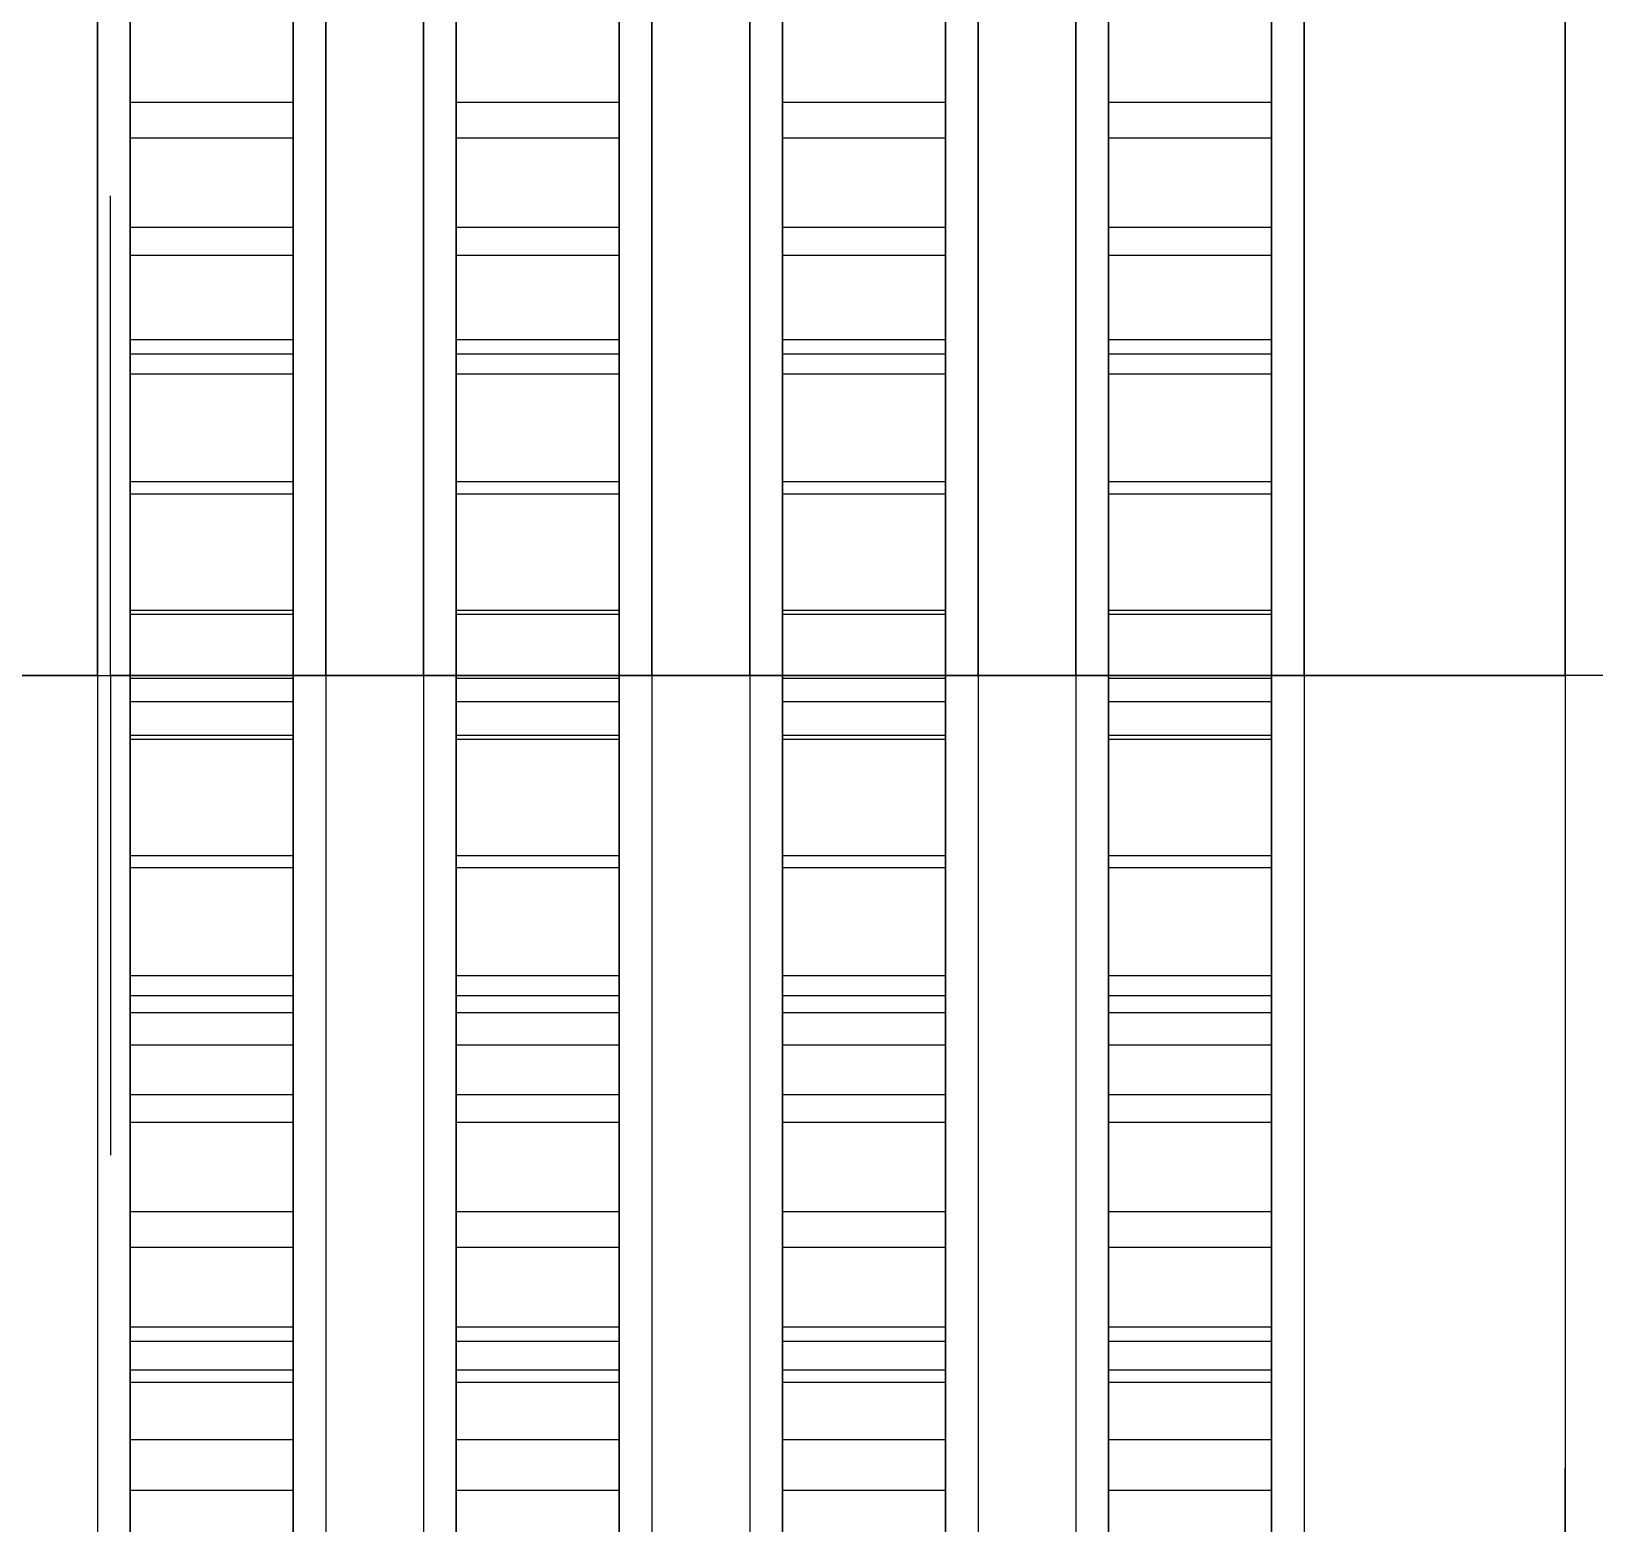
# Model space of a CAD drawing. Header units: millimetres. Extents: x -191664 to 191490, y -197311 to 10263.
# Drawn here: x 365.9 to 461.8, y -117635.3 to -117543.9 of the extents above; entities that cross this region are included whole.
import ezdxf

# ---------------------------------------------------------------- set-up
doc = ezdxf.new("R2010")
doc.units = ezdxf.units.MM
doc.layers.add('DET_briquetadora_frontal', color=7, linetype='Continuous', lineweight=0)
doc.layers.add('R15_COTAS_TRANSPORTE_P', color=1, linetype='Continuous', lineweight=0)
doc.dimstyles.new('PLANTA_20', dxfattribs={"dimtxt": 50, "dimasz": 30, "dimexe": 30, "dimexo": 16, "dimgap": 20, "dimtad": 1, "dimtih": 1, "dimtoh": 1, "dimdec": 1, "dimzin": 0, "dimdsep": 46, "dimcen": 0.09, "dimadec": 0, "dimazin": 0, "dimtfac": 1, "dimtdec": 4, "dimtofl": 0, "dimtmove": 0, "dimatfit": 3, "dimfxl": 1, "dimtolj": 1, "dimtzin": 0, "dimarcsym": 0})

# ---------------------------------------------------------------- blocks, each defined once
blk = doc.blocks.new('*D131')
at = {"layer": 'Defpoints', "color": 0, "transparency": 16777216}
for p in [(1100, -183968.149), (1139.797, -184162.657), (1104.615, -184212), (1304.615, -184212), (1304.615, -184212)]:
    blk.add_point(p, dxfattribs=at)
at = {"layer": 'R15_COTAS_TRANSPORTE_P', "color": 0, "lineweight": -2, "transparency": 16777216}
blk.add_arc((1304.615, -184212), 172.047, 140.00345, 169.99655, dxfattribs=at)
at = {"layer": 'R15_COTAS_TRANSPORTE_P', "color": 0, "transparency": 16777216}
for points in [[(1169.278, -184097.883), (1176.349, -184104.954), (1194.026, -184080.205)], [(1140.165, -184182.55), (1130.204, -184181.678), (1132.569, -184212)]]:
    blk.add_solid(points, dxfattribs=at)
blk = doc.blocks.new('*D132')
at = {"layer": 'Defpoints', "color": 0, "transparency": 16777216}
for p in [(-500, -194490), (-500, -194490), (500, -194490), (203.29, -194656.683), (439.693, -194832.02)]:
    blk.add_point(p, dxfattribs=at)
at = {"layer": 'R15_COTAS_TRANSPORTE_P', "color": 0, "lineweight": -2, "transparency": 16777216}
blk.add_arc((-500, -194490), 722.772, 342.378337, 357.621663, dxfattribs=at)
at = {"layer": 'R15_COTAS_TRANSPORTE_P', "color": 0, "transparency": 16777216}
for points in [[(217.151, -194519.89), (227.149, -194520.097), (222.772, -194490)], [(193.59, -194710.417), (184.124, -194707.193), (179.184, -194737.203)]]:
    blk.add_solid(points, dxfattribs=at)
blk = doc.blocks.new('*D133')
at = {"layer": 'Defpoints', "color": 0, "transparency": 16777216}
for p in [(439.693, -194147.98), (217.885, -194406.091), (-500, -194490), (-500, -194490), (500, -194490)]:
    blk.add_point(p, dxfattribs=at)
at = {"layer": 'R15_COTAS_TRANSPORTE_P', "color": 0, "lineweight": -2, "transparency": 16777216}
blk.add_arc((-500, -194490), 722.772, 2.378337, 17.621663, dxfattribs=at)
at = {"layer": 'R15_COTAS_TRANSPORTE_P', "color": 0, "transparency": 16777216}
for points in [[(184.124, -194272.807), (193.59, -194269.583), (179.184, -194242.797)], [(227.149, -194459.903), (217.151, -194460.11), (222.772, -194490)]]:
    blk.add_solid(points, dxfattribs=at)

msp = doc.modelspace()

# ---------------------------------------------------------------- linework, layer by layer
at = {"layer": 'DET_briquetadora_frontal', "color": 9, "true_color": 0xb9c3c2}
for p, q in [((370, -117544.436), (370, -117526.286)), ((370, -117545.082), (370, -117526.995)), ((384, -117544.436), (384, -117526.286)), ((384, -117545.082), (384, -117526.995)), ((390, -117544.436), (390, -117526.286)), ((390, -117545.082), (390, -117526.995)), ((404, -117544.436), (404, -117526.286)), ((404, -117545.082), (404, -117526.995)), ((410, -117544.436), (410, -117526.286)), ((410, -117545.082), (410, -117526.995)), ((424, -117544.436), (424, -117526.286)), ((424, -117545.082), (424, -117526.995)), ((430, -117544.436), (430, -117526.286)), ((430, -117545.082), (430, -117526.995)), ((444, -117544.436), (444, -117526.286)), ((444, -117545.082), (444, -117526.995)), ((460, -117545.082), (460, -117526.995)), ((370, -117530), (370, -117549.862)), ((370, -117530), (370, -117549.621)), ((384, -117530), (384, -117549.862)), ((384, -117530), (384, -117549.621)), ((390, -117530), (390, -117549.862)), ((390, -117530), (390, -117549.621)), ((404, -117530), (404, -117549.862)), ((404, -117530), (404, -117549.621)), ((410, -117530), (410, -117549.862)), ((410, -117530), (410, -117549.621)), ((424, -117530), (424, -117549.862)), ((424, -117530), (424, -117549.621)), ((430, -117530), (430, -117549.862)), ((430, -117530), (430, -117549.621)), ((444, -117530), (444, -117549.862)), ((444, -117530), (444, -117549.621)), ((460, -117530), (460, -117549.721)), ((460, -117530), (460, -117549.862)), ((460, -117530), (460, -117549.294)), ((370, -117563.649), (370, -117544.436)), ((370, -117564.025), (370, -117545.082)), ((384, -117563.649), (384, -117544.436)), ((384, -117564.025), (384, -117545.082)), ((390, -117563.649), (390, -117544.436)), ((390, -117564.025), (390, -117545.082)), ((404, -117563.649), (404, -117544.436)), ((404, -117564.025), (404, -117545.082)), ((410, -117563.649), (410, -117544.436)), ((410, -117564.025), (410, -117545.082)), ((424, -117563.649), (424, -117544.436)), ((424, -117564.025), (424, -117545.082)), ((430, -117563.649), (430, -117544.436)), ((430, -117564.025), (430, -117545.082)), ((444, -117563.649), (444, -117544.436)), ((444, -117564.025), (444, -117545.082)), ((460, -117564.025), (460, -117545.082)), ((370, -117549.621), (370, -117569.158)), ((370, -117549.862), (370, -117569.642)), ((384, -117549.621), (384, -117569.158)), ((384, -117549.862), (384, -117569.642)), ((390, -117549.621), (390, -117569.158)), ((390, -117549.862), (390, -117569.642)), ((404, -117549.621), (404, -117569.158)), ((404, -117549.862), (404, -117569.642)), ((410, -117549.621), (410, -117569.158)), ((410, -117549.862), (410, -117569.642)), ((424, -117549.621), (424, -117569.158)), ((424, -117549.862), (424, -117569.642)), ((430, -117549.621), (430, -117569.158)), ((430, -117549.862), (430, -117569.642)), ((444, -117549.621), (444, -117569.158)), ((444, -117549.862), (444, -117569.642)), ((460, -117549.294), (460, -117567.93)), ((460, -117549.721), (460, -117567.845)), ((460, -117549.862), (460, -117569.642)), ((460, -117559.632), (460, -117553.762)), ((460, -117570.21), (460, -117559.632)), ((460, -117565.418), (460, -117560.977)), ((370, -117583.4), (370, -117563.649)), ((370, -117583.4), (370, -117564.025)), ((384, -117583.4), (384, -117563.649)), ((384, -117583.4), (384, -117564.025)), ((390, -117583.4), (390, -117563.649)), ((390, -117583.4), (390, -117564.025)), ((404, -117583.4), (404, -117563.649)), ((404, -117583.4), (404, -117564.025)), ((410, -117583.4), (410, -117563.649)), ((410, -117583.4), (410, -117564.025)), ((424, -117583.4), (424, -117563.649)), ((424, -117583.4), (424, -117564.025)), ((430, -117583.4), (430, -117563.649)), ((430, -117583.4), (430, -117564.025)), ((444, -117583.4), (444, -117563.649)), ((444, -117583.4), (444, -117564.025)), ((460, -117583.4), (460, -117564.025)), ((460, -117573.421), (460, -117565.418)), ((460, -117567.845), (460, -117582.902)), ((460, -117567.93), (460, -117585.275)), ((370, -117569.158), (370, -117588.527)), ((384, -117569.158), (384, -117588.527)), ((390, -117569.158), (390, -117588.527)), ((404, -117569.158), (404, -117588.527)), ((410, -117569.158), (410, -117588.527)), ((424, -117569.158), (424, -117588.527)), ((430, -117569.158), (430, -117588.527)), ((444, -117569.158), (444, -117588.527)), ((370, -117569.642), (370, -117589.259)), ((384, -117569.642), (384, -117589.259)), ((390, -117569.642), (390, -117589.259)), ((404, -117569.642), (404, -117589.259)), ((410, -117569.642), (410, -117589.259)), ((424, -117569.642), (424, -117589.259)), ((430, -117569.642), (430, -117589.259)), ((444, -117569.642), (444, -117589.259)), ((460, -117569.642), (460, -117589.259)), ((460, -117583.4), (460, -117570.21)), ((460, -117583.4), (460, -117573.421)), ((310, -117583.4), (460, -117583.4)), ((370, -117583.4), (364, -117583.4)), ((370, -117583.4), (384, -117583.4)), ((370, -117583.4), (370, -117602.775)), ((370, -117583.4), (370, -117603.151)), ((390, -117583.4), (384, -117583.4)), ((384, -117583.4), (384, -117602.775)), ((384, -117583.4), (384, -117603.151)), ((390, -117583.4), (404, -117583.4)), ((390, -117583.4), (390, -117602.775)), ((390, -117583.4), (390, -117603.151)), ((410, -117583.4), (404, -117583.4)), ((404, -117583.4), (404, -117602.775)), ((404, -117583.4), (404, -117603.151)), ((410, -117583.4), (424, -117583.4)), ((410, -117583.4), (410, -117602.775)), ((410, -117583.4), (410, -117603.151)), ((430, -117583.4), (424, -117583.4)), ((424, -117583.4), (424, -117602.775)), ((424, -117583.4), (424, -117603.151)), ((430, -117583.4), (444, -117583.4)), ((430, -117583.4), (430, -117602.775)), ((430, -117583.4), (430, -117603.151)), ((460, -117583.4), (444, -117583.4)), ((444, -117583.4), (444, -117602.775)), ((444, -117583.4), (444, -117603.151)), ((460, -117582.902), (460, -117593.674)), ((460, -117583.4), (460, -117593.379)), ((460, -117583.4), (460, -117596.59)), ((460, -117583.4), (460, -117602.775)), ((460, -117585.275), (460, -117600.738)), ((370, -117588.527), (370, -117607.646)), ((370, -117589.259), (370, -117608.633)), ((384, -117588.527), (384, -117607.646)), ((384, -117589.259), (384, -117608.633)), ((390, -117588.527), (390, -117607.646)), ((390, -117589.259), (390, -117608.633)), ((404, -117588.527), (404, -117607.646)), ((404, -117589.259), (404, -117608.633)), ((410, -117588.527), (410, -117607.646)), ((410, -117589.259), (410, -117608.633)), ((424, -117588.527), (424, -117607.646)), ((424, -117589.259), (424, -117608.633)), ((430, -117588.527), (430, -117607.646)), ((430, -117589.259), (430, -117608.633)), ((444, -117588.527), (444, -117607.646)), ((444, -117589.259), (444, -117608.633)), ((460, -117589.259), (460, -117608.633)), ((460, -117593.379), (460, -117601.382)), ((460, -117593.674), (460, -117599.288)), ((460, -117596.59), (460, -117607.168)), ((460, -117600.738), (460, -117613.792)), ((460, -117601.382), (460, -117605.823)), ((370, -117602.775), (370, -117621.718)), ((370, -117603.151), (370, -117622.364)), ((384, -117602.775), (384, -117621.718)), ((384, -117603.151), (384, -117622.364)), ((390, -117602.775), (390, -117621.718)), ((390, -117603.151), (390, -117622.364)), ((404, -117602.775), (404, -117621.718)), ((404, -117603.151), (404, -117622.364)), ((410, -117602.775), (410, -117621.718)), ((410, -117603.151), (410, -117622.364)), ((424, -117602.775), (424, -117621.718)), ((424, -117603.151), (424, -117622.364)), ((430, -117602.775), (430, -117621.718)), ((430, -117603.151), (430, -117622.364)), ((444, -117602.775), (444, -117621.718)), ((444, -117603.151), (444, -117622.364)), ((460, -117602.775), (460, -117621.718)), ((460, -117607.168), (460, -117613.038)), ((370, -117607.646), (370, -117626.432)), ((384, -117607.646), (384, -117626.432)), ((390, -117607.646), (390, -117626.432)), ((404, -117607.646), (404, -117626.432)), ((410, -117607.646), (410, -117626.432)), ((424, -117607.646), (424, -117626.432)), ((430, -117607.646), (430, -117626.432)), ((444, -117607.646), (444, -117626.432)), ((370, -117608.633), (370, -117627.684)), ((384, -117608.633), (384, -117627.684)), ((390, -117608.633), (390, -117627.684)), ((404, -117608.633), (404, -117627.684)), ((410, -117608.633), (410, -117627.684)), ((424, -117608.633), (424, -117627.684)), ((430, -117608.633), (430, -117627.684)), ((444, -117608.633), (444, -117627.684)), ((460, -117608.633), (460, -117627.684)), ((460, -117613.792), (460, -117623.992)), ((370, -117621.718), (370, -117639.805)), ((384, -117621.718), (384, -117639.805)), ((390, -117621.718), (390, -117639.805)), ((404, -117621.718), (404, -117639.805)), ((410, -117621.718), (410, -117639.805)), ((424, -117621.718), (424, -117639.805)), ((430, -117621.718), (430, -117639.805)), ((444, -117621.718), (444, -117639.805)), ((460, -117621.718), (460, -117639.805)), ((370, -117622.364), (370, -117640.514)), ((384, -117622.364), (384, -117640.514)), ((390, -117622.364), (390, -117640.514)), ((404, -117622.364), (404, -117640.514)), ((410, -117622.364), (410, -117640.514)), ((424, -117622.364), (424, -117640.514)), ((430, -117622.364), (430, -117640.514)), ((444, -117622.364), (444, -117640.514)), ((460, -117623.992), (460, -117630.992)), ((370, -117626.432), (370, -117644.805)), ((384, -117626.432), (384, -117644.805)), ((390, -117626.432), (390, -117644.805)), ((404, -117626.432), (404, -117644.805)), ((410, -117626.432), (410, -117644.805)), ((424, -117626.432), (424, -117644.805)), ((430, -117626.432), (430, -117644.805)), ((444, -117626.432), (444, -117644.805)), ((370, -117627.684), (370, -117646.333)), ((384, -117627.684), (384, -117646.333)), ((390, -117627.684), (390, -117646.333)), ((404, -117627.684), (404, -117646.333)), ((410, -117627.684), (410, -117646.333)), ((424, -117627.684), (424, -117646.333)), ((430, -117627.684), (430, -117646.333)), ((444, -117627.684), (444, -117646.333)), ((460, -117627.684), (460, -117646.333)), ((460, -117630.992), (460, -117634.552)), ((460, -117636.432), (460, -117631.991))]:
    msp.add_line(p, q, dxfattribs=at)
at = {"layer": 'DET_briquetadora_frontal', "color": 117, "true_color": 0x376c5b}
for p, q in [((372, -117548.262), (372, -117540.735)), ((382, -117548.262), (382, -117540.735)), ((392, -117548.262), (392, -117540.735)), ((402, -117548.262), (402, -117540.735)), ((412, -117548.262), (412, -117540.735)), ((422, -117548.262), (422, -117540.735)), ((432, -117548.262), (432, -117540.735)), ((442, -117548.262), (442, -117540.735)), ((372, -117541.896), (372, -117562.811)), ((372, -117542.212), (372, -117563.683)), ((382, -117541.896), (382, -117562.811)), ((382, -117542.212), (382, -117563.683)), ((392, -117541.896), (392, -117562.811)), ((392, -117542.212), (392, -117563.683)), ((402, -117541.896), (402, -117562.811)), ((402, -117542.212), (402, -117563.683)), ((412, -117541.896), (412, -117562.811)), ((412, -117542.212), (412, -117563.683)), ((422, -117541.896), (422, -117562.811)), ((422, -117542.212), (422, -117563.683)), ((432, -117541.896), (432, -117562.811)), ((432, -117542.212), (432, -117563.683)), ((442, -117541.896), (442, -117562.811)), ((442, -117542.212), (442, -117563.683)), ((372, -117550.441), (372, -117543.381)), ((382, -117550.441), (382, -117543.381)), ((392, -117550.441), (392, -117543.381)), ((402, -117550.441), (402, -117543.381)), ((412, -117550.441), (412, -117543.381)), ((422, -117550.441), (422, -117543.381)), ((432, -117550.441), (432, -117543.381)), ((442, -117550.441), (442, -117543.381)), ((372, -117555.92), (372, -117548.262)), ((372, -117548.262), (382, -117548.262)), ((382, -117555.92), (382, -117548.262)), ((392, -117555.92), (392, -117548.262)), ((392, -117548.262), (402, -117548.262)), ((402, -117555.92), (402, -117548.262)), ((412, -117555.92), (412, -117548.262)), ((412, -117548.262), (422, -117548.262)), ((422, -117555.92), (422, -117548.262)), ((432, -117555.92), (432, -117548.262)), ((432, -117548.262), (442, -117548.262)), ((442, -117555.92), (442, -117548.262)), ((372, -117557.624), (372, -117550.441)), ((372, -117550.441), (382, -117550.441)), ((382, -117557.624), (382, -117550.441)), ((392, -117557.624), (392, -117550.441)), ((392, -117550.441), (402, -117550.441)), ((402, -117557.624), (402, -117550.441)), ((412, -117557.624), (412, -117550.441)), ((412, -117550.441), (422, -117550.441)), ((422, -117557.624), (422, -117550.441)), ((432, -117557.624), (432, -117550.441)), ((432, -117550.441), (442, -117550.441)), ((442, -117557.624), (442, -117550.441)), ((372, -117563.681), (372, -117555.92)), ((372, -117555.92), (382, -117555.92)), ((382, -117563.681), (382, -117555.92)), ((392, -117563.681), (392, -117555.92)), ((392, -117555.92), (402, -117555.92)), ((402, -117563.681), (402, -117555.92)), ((412, -117563.681), (412, -117555.92)), ((412, -117555.92), (422, -117555.92)), ((422, -117563.681), (422, -117555.92)), ((432, -117563.681), (432, -117555.92)), ((432, -117555.92), (442, -117555.92)), ((442, -117563.681), (442, -117555.92)), ((372, -117564.904), (372, -117557.624)), ((372, -117557.624), (382, -117557.624)), ((382, -117564.904), (382, -117557.624)), ((392, -117564.904), (392, -117557.624)), ((392, -117557.624), (402, -117557.624)), ((402, -117564.904), (402, -117557.624)), ((412, -117564.904), (412, -117557.624)), ((412, -117557.624), (422, -117557.624)), ((422, -117564.904), (422, -117557.624)), ((432, -117564.904), (432, -117557.624)), ((432, -117557.624), (442, -117557.624)), ((442, -117564.904), (442, -117557.624)), ((372, -117562.811), (372, -117583.567)), ((372, -117562.811), (382, -117562.811)), ((382, -117562.811), (382, -117583.567)), ((392, -117562.811), (392, -117583.567)), ((392, -117562.811), (402, -117562.811)), ((402, -117562.811), (402, -117583.567)), ((412, -117562.811), (412, -117583.567)), ((412, -117562.811), (422, -117562.811)), ((422, -117562.811), (422, -117583.567)), ((432, -117562.811), (432, -117583.567)), ((432, -117562.811), (442, -117562.811)), ((442, -117562.811), (442, -117583.567)), ((372, -117571.516), (372, -117563.681)), ((372, -117563.683), (372, -117584.991)), ((372, -117563.683), (382, -117563.683)), ((382, -117571.516), (382, -117563.681)), ((382, -117563.683), (382, -117584.991)), ((392, -117571.516), (392, -117563.681)), ((392, -117563.683), (392, -117584.991)), ((392, -117563.683), (402, -117563.683)), ((402, -117571.516), (402, -117563.681)), ((402, -117563.683), (402, -117584.991)), ((412, -117571.516), (412, -117563.681)), ((412, -117563.683), (412, -117584.991)), ((412, -117563.683), (422, -117563.683)), ((422, -117571.516), (422, -117563.681)), ((422, -117563.683), (422, -117584.991)), ((432, -117571.516), (432, -117563.681)), ((432, -117563.683), (432, -117584.991)), ((432, -117563.683), (442, -117563.683)), ((442, -117571.516), (442, -117563.681)), ((442, -117563.683), (442, -117584.991)), ((372, -117572.253), (372, -117564.904)), ((372, -117564.904), (382, -117564.904)), ((382, -117572.253), (382, -117564.904)), ((392, -117572.253), (392, -117564.904)), ((392, -117564.904), (402, -117564.904)), ((402, -117572.253), (402, -117564.904)), ((412, -117572.253), (412, -117564.904)), ((412, -117564.904), (422, -117564.904)), ((422, -117572.253), (422, -117564.904)), ((432, -117572.253), (432, -117564.904)), ((432, -117564.904), (442, -117564.904)), ((442, -117572.253), (442, -117564.904)), ((372, -117579.396), (372, -117571.516)), ((372, -117571.516), (382, -117571.516)), ((382, -117579.396), (382, -117571.516)), ((392, -117579.396), (392, -117571.516)), ((392, -117571.516), (402, -117571.516)), ((402, -117579.396), (402, -117571.516)), ((412, -117579.396), (412, -117571.516)), ((412, -117571.516), (422, -117571.516)), ((422, -117579.396), (422, -117571.516)), ((432, -117579.396), (432, -117571.516)), ((432, -117571.516), (442, -117571.516)), ((442, -117579.396), (442, -117571.516)), ((372, -117579.644), (372, -117572.253)), ((372, -117572.253), (382, -117572.253)), ((382, -117579.644), (382, -117572.253)), ((392, -117579.644), (392, -117572.253)), ((392, -117572.253), (402, -117572.253)), ((402, -117579.644), (402, -117572.253)), ((412, -117579.644), (412, -117572.253)), ((412, -117572.253), (422, -117572.253)), ((422, -117579.644), (422, -117572.253)), ((432, -117579.644), (432, -117572.253)), ((432, -117572.253), (442, -117572.253)), ((442, -117579.644), (442, -117572.253)), ((372, -117587.29), (372, -117579.396)), ((372, -117579.396), (382, -117579.396)), ((372, -117587.049), (372, -117579.644)), ((372, -117579.644), (382, -117579.644)), ((382, -117587.29), (382, -117579.396)), ((382, -117587.049), (382, -117579.644)), ((392, -117587.29), (392, -117579.396)), ((392, -117579.396), (402, -117579.396)), ((392, -117587.049), (392, -117579.644)), ((392, -117579.644), (402, -117579.644)), ((402, -117587.29), (402, -117579.396)), ((402, -117587.049), (402, -117579.644)), ((412, -117587.29), (412, -117579.396)), ((412, -117579.396), (422, -117579.396)), ((412, -117587.049), (412, -117579.644)), ((412, -117579.644), (422, -117579.644)), ((422, -117587.29), (422, -117579.396)), ((422, -117587.049), (422, -117579.644)), ((432, -117587.29), (432, -117579.396)), ((432, -117579.396), (442, -117579.396)), ((432, -117587.049), (432, -117579.644)), ((432, -117579.644), (442, -117579.644)), ((442, -117587.29), (442, -117579.396)), ((442, -117587.049), (442, -117579.644)), ((372, -117583.567), (372, -117604.063)), ((372, -117583.567), (382, -117583.567)), ((382, -117583.567), (382, -117604.063)), ((392, -117583.567), (392, -117604.063)), ((392, -117583.567), (402, -117583.567)), ((402, -117583.567), (402, -117604.063)), ((412, -117583.567), (412, -117604.063)), ((412, -117583.567), (422, -117583.567)), ((422, -117583.567), (422, -117604.063)), ((432, -117583.567), (432, -117604.063)), ((432, -117583.567), (442, -117583.567)), ((442, -117583.567), (442, -117604.063)), ((372, -117584.991), (372, -117606.032)), ((372, -117584.991), (382, -117584.991)), ((382, -117584.991), (382, -117606.032)), ((392, -117584.991), (392, -117606.032)), ((392, -117584.991), (402, -117584.991)), ((402, -117584.991), (402, -117606.032)), ((412, -117584.991), (412, -117606.032)), ((412, -117584.991), (422, -117584.991)), ((422, -117584.991), (422, -117606.032)), ((432, -117584.991), (432, -117606.032)), ((432, -117584.991), (442, -117584.991)), ((442, -117584.991), (442, -117606.032)), ((372, -117594.44), (372, -117587.049)), ((372, -117587.049), (382, -117587.049)), ((372, -117595.17), (372, -117587.29)), ((372, -117587.29), (382, -117587.29)), ((382, -117594.44), (382, -117587.049)), ((382, -117595.17), (382, -117587.29)), ((392, -117594.44), (392, -117587.049)), ((392, -117587.049), (402, -117587.049)), ((392, -117595.17), (392, -117587.29)), ((392, -117587.29), (402, -117587.29)), ((402, -117594.44), (402, -117587.049)), ((402, -117595.17), (402, -117587.29)), ((412, -117594.44), (412, -117587.049)), ((412, -117587.049), (422, -117587.049)), ((412, -117595.17), (412, -117587.29)), ((412, -117587.29), (422, -117587.29)), ((422, -117594.44), (422, -117587.049)), ((422, -117595.17), (422, -117587.29)), ((432, -117594.44), (432, -117587.049)), ((432, -117587.049), (442, -117587.049)), ((432, -117595.17), (432, -117587.29)), ((432, -117587.29), (442, -117587.29)), ((442, -117594.44), (442, -117587.049)), ((442, -117595.17), (442, -117587.29)), ((372, -117601.79), (372, -117594.44)), ((372, -117594.44), (382, -117594.44)), ((382, -117601.79), (382, -117594.44)), ((392, -117601.79), (392, -117594.44)), ((392, -117594.44), (402, -117594.44)), ((402, -117601.79), (402, -117594.44)), ((412, -117601.79), (412, -117594.44)), ((412, -117594.44), (422, -117594.44)), ((422, -117601.79), (422, -117594.44)), ((432, -117601.79), (432, -117594.44)), ((432, -117594.44), (442, -117594.44)), ((442, -117601.79), (442, -117594.44)), ((372, -117603.006), (372, -117595.17)), ((372, -117595.17), (382, -117595.17)), ((382, -117603.006), (382, -117595.17)), ((392, -117603.006), (392, -117595.17)), ((392, -117595.17), (402, -117595.17)), ((402, -117603.006), (402, -117595.17)), ((412, -117603.006), (412, -117595.17)), ((412, -117595.17), (422, -117595.17)), ((422, -117603.006), (422, -117595.17)), ((432, -117603.006), (432, -117595.17)), ((432, -117595.17), (442, -117595.17)), ((442, -117603.006), (442, -117595.17)), ((372, -117609.071), (372, -117601.79)), ((372, -117601.79), (382, -117601.79)), ((382, -117609.071), (382, -117601.79)), ((392, -117609.071), (392, -117601.79)), ((392, -117601.79), (402, -117601.79)), ((402, -117609.071), (402, -117601.79)), ((412, -117609.071), (412, -117601.79)), ((412, -117601.79), (422, -117601.79)), ((422, -117609.071), (422, -117601.79)), ((432, -117609.071), (432, -117601.79)), ((432, -117601.79), (442, -117601.79)), ((442, -117609.071), (442, -117601.79)), ((372, -117610.768), (372, -117603.006)), ((372, -117603.006), (382, -117603.006)), ((382, -117610.768), (382, -117603.006)), ((392, -117610.768), (392, -117603.006)), ((392, -117603.006), (402, -117603.006)), ((402, -117610.768), (402, -117603.006)), ((412, -117610.768), (412, -117603.006)), ((412, -117603.006), (422, -117603.006)), ((422, -117610.768), (422, -117603.006)), ((432, -117610.768), (432, -117603.006)), ((432, -117603.006), (442, -117603.006)), ((442, -117610.768), (442, -117603.006)), ((372, -117604.063), (372, -117624.199)), ((372, -117604.063), (382, -117604.063)), ((382, -117604.063), (382, -117624.199)), ((392, -117604.063), (392, -117624.199)), ((392, -117604.063), (402, -117604.063)), ((402, -117604.063), (402, -117624.199)), ((412, -117604.063), (412, -117624.199)), ((412, -117604.063), (422, -117604.063)), ((422, -117604.063), (422, -117624.199)), ((432, -117604.063), (432, -117624.199)), ((432, -117604.063), (442, -117604.063)), ((442, -117604.063), (442, -117624.199)), ((372, -117606.032), (372, -117626.703)), ((372, -117606.032), (382, -117606.032)), ((382, -117606.032), (382, -117626.703)), ((392, -117606.032), (392, -117626.703)), ((392, -117606.032), (402, -117606.032)), ((402, -117606.032), (402, -117626.703)), ((412, -117606.032), (412, -117626.703)), ((412, -117606.032), (422, -117606.032)), ((422, -117606.032), (422, -117626.703)), ((432, -117606.032), (432, -117626.703)), ((432, -117606.032), (442, -117606.032)), ((442, -117606.032), (442, -117626.703)), ((372, -117616.256), (372, -117609.071)), ((372, -117609.071), (382, -117609.071)), ((382, -117616.256), (382, -117609.071)), ((392, -117616.256), (392, -117609.071)), ((392, -117609.071), (402, -117609.071)), ((402, -117616.256), (402, -117609.071)), ((412, -117616.256), (412, -117609.071)), ((412, -117609.071), (422, -117609.071)), ((422, -117616.256), (422, -117609.071)), ((432, -117616.256), (432, -117609.071)), ((432, -117609.071), (442, -117609.071)), ((442, -117616.256), (442, -117609.071)), ((372, -117618.428), (372, -117610.768)), ((372, -117610.768), (382, -117610.768)), ((382, -117618.428), (382, -117610.768)), ((392, -117618.428), (392, -117610.768)), ((392, -117610.768), (402, -117610.768)), ((402, -117618.428), (402, -117610.768)), ((412, -117618.428), (412, -117610.768)), ((412, -117610.768), (422, -117610.768)), ((422, -117618.428), (422, -117610.768)), ((432, -117618.428), (432, -117610.768)), ((432, -117610.768), (442, -117610.768)), ((442, -117618.428), (442, -117610.768)), ((372, -117623.318), (372, -117616.256)), ((372, -117616.256), (382, -117616.256)), ((382, -117623.318), (382, -117616.256)), ((392, -117623.318), (392, -117616.256)), ((392, -117616.256), (402, -117616.256)), ((402, -117623.318), (402, -117616.256)), ((412, -117623.318), (412, -117616.256)), ((412, -117616.256), (422, -117616.256)), ((422, -117623.318), (422, -117616.256)), ((432, -117623.318), (432, -117616.256)), ((432, -117616.256), (442, -117616.256)), ((442, -117623.318), (442, -117616.256)), ((372, -117625.957), (372, -117618.428)), ((372, -117618.428), (382, -117618.428)), ((382, -117625.957), (382, -117618.428)), ((392, -117625.957), (392, -117618.428)), ((392, -117618.428), (402, -117618.428)), ((402, -117625.957), (402, -117618.428)), ((412, -117625.957), (412, -117618.428)), ((412, -117618.428), (422, -117618.428)), ((422, -117625.957), (422, -117618.428)), ((432, -117625.957), (432, -117618.428)), ((432, -117618.428), (442, -117618.428)), ((442, -117625.957), (442, -117618.428)), ((372, -117630.23), (372, -117623.318)), ((372, -117623.318), (382, -117623.318)), ((382, -117630.23), (382, -117623.318)), ((392, -117630.23), (392, -117623.318)), ((392, -117623.318), (402, -117623.318)), ((402, -117630.23), (402, -117623.318)), ((412, -117630.23), (412, -117623.318)), ((412, -117623.318), (422, -117623.318)), ((422, -117630.23), (422, -117623.318)), ((432, -117630.23), (432, -117623.318)), ((432, -117623.318), (442, -117623.318)), ((442, -117630.23), (442, -117623.318)), ((372, -117624.199), (372, -117643.878)), ((372, -117624.199), (382, -117624.199)), ((382, -117624.199), (382, -117643.878)), ((392, -117624.199), (392, -117643.878)), ((392, -117624.199), (402, -117624.199)), ((402, -117624.199), (402, -117643.878)), ((412, -117624.199), (412, -117643.878)), ((412, -117624.199), (422, -117624.199)), ((422, -117624.199), (422, -117643.878)), ((432, -117624.199), (432, -117643.878)), ((432, -117624.199), (442, -117624.199)), ((442, -117624.199), (442, -117643.878)), ((372, -117633.326), (372, -117625.957)), ((372, -117625.957), (382, -117625.957)), ((382, -117633.326), (382, -117625.957)), ((392, -117633.326), (392, -117625.957)), ((392, -117625.957), (402, -117625.957)), ((402, -117633.326), (402, -117625.957)), ((412, -117633.326), (412, -117625.957)), ((412, -117625.957), (422, -117625.957)), ((422, -117633.326), (422, -117625.957)), ((432, -117633.326), (432, -117625.957)), ((432, -117625.957), (442, -117625.957)), ((442, -117633.326), (442, -117625.957)), ((372, -117626.703), (372, -117646.905)), ((372, -117626.703), (382, -117626.703)), ((382, -117626.703), (382, -117646.905)), ((392, -117626.703), (392, -117646.905)), ((392, -117626.703), (402, -117626.703)), ((402, -117626.703), (402, -117646.905)), ((412, -117626.703), (412, -117646.905)), ((412, -117626.703), (422, -117626.703)), ((422, -117626.703), (422, -117646.905)), ((432, -117626.703), (432, -117646.905)), ((432, -117626.703), (442, -117626.703)), ((442, -117626.703), (442, -117646.905)), ((372, -117636.967), (372, -117630.23)), ((372, -117630.23), (382, -117630.23)), ((382, -117636.967), (382, -117630.23)), ((392, -117636.967), (392, -117630.23)), ((392, -117630.23), (402, -117630.23)), ((402, -117636.967), (402, -117630.23)), ((412, -117636.967), (412, -117630.23)), ((412, -117630.23), (422, -117630.23)), ((422, -117636.967), (422, -117630.23)), ((432, -117636.967), (432, -117630.23)), ((432, -117630.23), (442, -117630.23)), ((442, -117636.967), (442, -117630.23)), ((372, -117640.509), (372, -117633.326)), ((372, -117633.326), (382, -117633.326)), ((382, -117640.509), (382, -117633.326)), ((392, -117640.509), (392, -117633.326)), ((392, -117633.326), (402, -117633.326)), ((402, -117640.509), (402, -117633.326)), ((412, -117640.509), (412, -117633.326)), ((412, -117633.326), (422, -117633.326)), ((422, -117640.509), (422, -117633.326)), ((432, -117640.509), (432, -117633.326)), ((432, -117633.326), (442, -117633.326)), ((442, -117640.509), (442, -117633.326))]:
    msp.add_line(p, q, dxfattribs=at)
at = {"layer": 'DET_briquetadora_frontal', "color": 127, "true_color": 0x587e77}
for p, q in [((370.8, -117559.818), (370.8, -117553.994)), ((370.8, -117570.313), (370.8, -117559.818)), ((370.8, -117583.4), (370.8, -117570.313)), ((520, -117583.4), (370.8, -117583.4)), ((370.8, -117583.4), (370.8, -117596.487)), ((370.8, -117596.487), (370.8, -117606.982)), ((370.8, -117606.982), (370.8, -117612.806))]:
    msp.add_line(p, q, dxfattribs=at)

# ---------------------------------------------------------------- dimensions: what is measured, and where the dimension line sits
at = {"layer": 'R15_COTAS_TRANSPORTE_P'}
for base, line1, line2, picture, middle in [((217.885, -194406.091), ((-500, -194490), (500, -194490)), ((-500, -194490), (439.693, -194147.98)), '*D133', (191490.461, -33543.688)), ((203.29, -194656.683), ((-500, -194490), (500, -194490)), ((-500, -194490), (439.693, -194832.02)), '*D132', (-191664.109, -34001.98)), ((1139.797, -184162.657), ((1304.615, -184212), (1104.615, -184212)), ((1304.615, -184212), (1100, -183968.149)), '*D131', (-166426.351, -78863.508))]:
    dim = msp.add_angular_dim_2l(base=base, line1=line1, line2=line2, dimstyle='PLANTA_20', dxfattribs=at)
    dim.commit()
    dim.dimension.update_dxf_attribs({"geometry": picture, "text_midpoint": middle})

doc.saveas('drawing.dxf')
